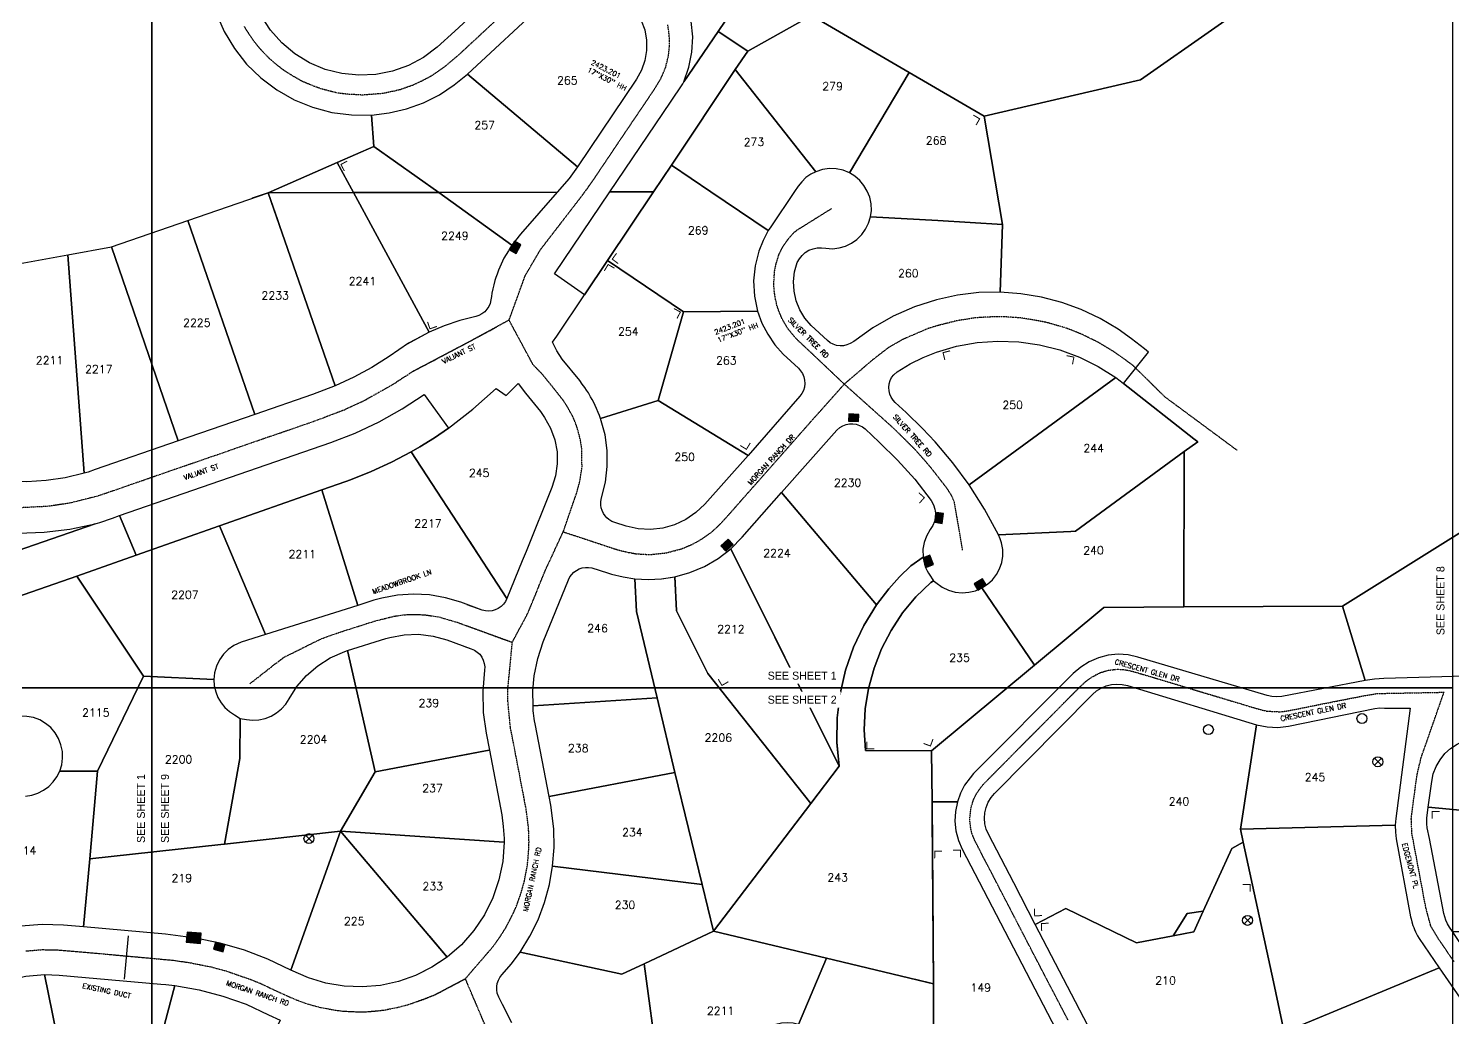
# Model space of a CAD drawing. Header units: millimetres. Extents: x 249 to 4524, y 137 to 4137.
# Drawn here: x 1426 to 2849, y 1808 to 2796 of the extents above; entities that cross this region are included whole.
import ezdxf
from ezdxf.enums import TextEntityAlignment as Align

# ---------------------------------------------------------------- set-up
doc = ezdxf.new("R2010")
doc.units = ezdxf.units.MM
doc.linetypes.add('CENTER', pattern=[2, 1.25, -0.25, 0.25, -0.25])
doc.linetypes.add('DASHED2', pattern=[9.525, 6.35, -3.175])
for name, color, linetype in [('ADDRESS', 7, 'Continuous'), ('B-CTRLIN', 7, 'CENTER'), ('B-LOTLIN', 2, 'Continuous'), ('COCLIPL', 7, 'Continuous'), ('EXISTING DUCT', 7, 'Continuous'), ('F-DUCT-U-E', 9, 'Continuous'), ('F-MNHL-U-E', 3, 'Continuous'), ('F-POLE-A-E', 3, 'Continuous'), ('GridSheetNumber', 7, 'Continuous'), ('HH-ANNO', 7, 'Continuous'), ('STREET NAMES', 7, 'Continuous'), ('wiring limits', 7, 'Continuous')]:
    doc.layers.add(name, color=color, linetype=linetype)
doc.styles.add('SIMPLEX', font='SIMPLEX')

# ---------------------------------------------------------------- blocks, each defined once
blk = doc.blocks.new('COCLIPL')
at = {"layer": 'COCLIPL', "color": 1, "lineweight": -3}
blk.add_lwpolyline([(0, 1000), (1300, 1000), (1300, 0), (0, 0)], close=True, dxfattribs=at)
blk = doc.blocks.new('TEL_PW')
for points in [[(-3.5, 3.5), (3.5, -3.5)], [(3.5, 3.5), (-3.5, -3.5)]]:
    blk.add_lwpolyline(points)
blk.add_circle((0, 0), 5)
blk = doc.blocks.new('TEL')
blk.add_line((0, 0), (0, 0))
blk.add_circle((0, 0), 5)
blk = doc.blocks.new('HNHOLE')
blk.add_lwpolyline([(-4.97, -3.57), (4.97, -3.57), (4.97, 3.57), (-4.97, 3.57)], close=True)
at = {"color": 18}
blk.add_solid([(-4.9, -3.5), (4.9, -3.5), (-4.9, 3.5), (4.9, 3.5)], dxfattribs=at)
at = {"style": 'SIMPLEX'}
blk.add_text('HH', height=4.2, dxfattribs=at).set_placement((0, 0), align=Align.MIDDLE)
blk = doc.blocks.new('MNHOLE')
blk.add_lwpolyline([(-7.1, -5.1), (7.1, -5.1), (7.1, 5.1), (-7.1, 5.1)], close=True)
at = {"color": 18}
blk.add_solid([(-7, -5), (7, -5), (-7, 5), (7, 5)], dxfattribs=at)
at = {"style": 'SIMPLEX'}
blk.add_text('MH', height=6, dxfattribs=at).set_placement((0, 0), align=Align.MIDDLE)

msp = doc.modelspace()

# ---------------------------------------------------------------- linework, layer by layer
at = {"layer": 'B-CTRLIN', "linetype": 'DASHED2', "ltscale": 0.03}
for points in [[(1890.9, 2802.2), (1871.9, 2784.5), (1868.8, 2781.7), (1856.3, 2770.1), (1841.4, 2757.5), (1830.2, 2749.6), (1827.2, 2747.8), (1822.4, 2745.3), (1818.4, 2743.2), (1810.3, 2739.4), (1800.7, 2736), (1796.3, 2734.5), (1780.1, 2731), (1759.6, 2729.4), (1744.8, 2730.2), (1734.3, 2731.5), (1725.2, 2733.8), (1719, 2735.4), (1710.3, 2738.5), (1698.5, 2743.5), (1690.6, 2748.1), (1681.4, 2753.8), (1673.5, 2759.9), (1666.8, 2765.7), (1658.4, 2774.3), (1651.3, 2782.9), (1643.7, 2794.3), (1641.5, 2797.9)], [(1906.1, 2504.5), (1922.2, 2548.9), (1937.5, 2575), (1946.9, 2587.2), (1957.2, 2600.6), (1963.1, 2608.2), (1977.8, 2627.3), (1984.2, 2635.9), (1986.4, 2639.1), (1992.3, 2647.6), (2008.6, 2671.8), (2010.3, 2674.4), (2031.4, 2705.7), (2038.6, 2716.3), (2042.1, 2721.5), (2051.2, 2735), (2057.7, 2745.6), (2062.5, 2756.8), (2064.8, 2766.2), (2065.7, 2771), (2066.3, 2778.1), (2066.4, 2784), (2066.1, 2789.6), (2065.6, 2793.3), (2064.6, 2799.7)], [(2241.1, 2440.5), (2208.9, 2471), (2201.6, 2477.8), (2197.3, 2481.8), (2193.1, 2485.9), (2188.5, 2491.3), (2185.6, 2494.9), (2183.5, 2498), (2179.2, 2505.4), (2176.7, 2511), (2173.9, 2518.6), (2172.2, 2526.2), (2171, 2534.1), (2170.6, 2540.8), (2171.3, 2551.2), (2171.5, 2553.9), (2173, 2560.8), (2175.7, 2569.9), (2179.8, 2578), (2184.2, 2584.3), (2187.3, 2588.2), (2190.9, 2592.1), (2194, 2594.6), (2228.3, 2616)], [(2633.6, 2374.4), (2561.8, 2427.5), (2529.2, 2459.6), (2510.5, 2472.9), (2494.5, 2482.5), (2479.4, 2489.9), (2468.3, 2494.5), (2461.9, 2496.8), (2457.9, 2498), (2442.3, 2502.4), (2425.7, 2505.4), (2418, 2506.7), (2410.4, 2507.2), (2400.5, 2507.8), (2390.9, 2507.8), (2376.5, 2507.1), (2369.9, 2506.5), (2353.8, 2503.9), (2334.7, 2499.1), (2328.9, 2497.3), (2324.9, 2496.1), (2299.6, 2485.2), (2285.1, 2476.9), (2269.2, 2464.6), (2241.1, 2440.5)], [(1809.5, 2453.1), (1866, 2482.9), (1906, 2504.7)], [(1830.3, 2464.1), (1866, 2482.9), (1893.7, 2497.8)], [(1971.3, 2325), (1973.6, 2331.6), (1976.8, 2343.3), (1979, 2357.9), (1978.7, 2375.9), (1977.6, 2383.1), (1976.2, 2389.7), (1973.4, 2399.2), (1970, 2407.6), (1964.3, 2418), (1960.4, 2424), (1952.3, 2434.4), (1939.2, 2450.5), (1930.1, 2459.9), (1906.1, 2504.5)], [(1960.2, 2292.9), (1998.2, 2280.4), (2000.1, 2279.7), (2006.8, 2277.5), (2010.1, 2276.4), (2016.2, 2274.5), (2026.2, 2272.2), (2032.9, 2271), (2042.9, 2270.4), (2048.8, 2270.4), (2063.2, 2271.9), (2077.6, 2275.7), (2081.2, 2277), (2083.2, 2277.9), (2088.8, 2280.3), (2093.9, 2282.9), (2100, 2286.7), (2108.6, 2292.8), (2114.4, 2298.1), (2118.2, 2301.9), (2125, 2309.3), (2138.1, 2324.2), (2161, 2350.1), (2191.9, 2385.1), (2208.7, 2404.2), (2217.7, 2414.2), (2241.1, 2440.5)], [(2028.6, 2271.8), (2032.9, 2271), (2042.9, 2270.4), (2048.8, 2270.4), (2063.2, 2271.9), (2077.6, 2275.7), (2081.2, 2277), (2083.2, 2277.9), (2088.8, 2280.3), (2093.9, 2282.9), (2100, 2286.7), (2108.6, 2292.8), (2114.4, 2298.1), (2118.2, 2301.9), (2125, 2309.3), (2138.1, 2324.2), (2161, 2350.1), (2191.9, 2385.1), (2208.7, 2404.2), (2217.7, 2414.2), (2241.1, 2440.5)], [(2359.3, 2274.7), (2351.2, 2322.6), (2348, 2329.9), (2343.5, 2336.7), (2327.9, 2356.8), (2321.2, 2364.6), (2311.7, 2375.3), (2290.5, 2396.3), (2241.1, 2440.5)], [(1960.2, 2292.9), (1973.4, 2331)], [(1909.3, 2182.5), (1924.2, 2210.3), (1924.7, 2211.4), (1931.6, 2228), (1935.5, 2237.5), (1936.2, 2239.5), (1942.4, 2254.6), (1946.6, 2263.6), (1960.2, 2292.9)], [(1863.4, 2199.2), (1873, 2195.7), (1909.3, 2182.5)], [(1862.4, 1846.3), (1878.2, 1864.6), (1888.3, 1876.3), (1892.2, 1881.2), (1897.3, 1888.6), (1903, 1897.6), (1907.2, 1905.7), (1910.6, 1912.5), (1913.3, 1918.4), (1917.9, 1931.4), (1921.3, 1943.6), (1924.4, 1959.6), (1925.7, 1974.6), (1926, 1982.8), (1925.8, 1991.8), (1925.4, 1997.8), (1924.8, 2003), (1923.5, 2013.1), (1923, 2016.4), (1921.5, 2024.3), (1920.8, 2028.2), (1920, 2032.5), (1919.3, 2035.7), (1915, 2058.5), (1913, 2068.5), (1910.4, 2082.2), (1907.4, 2097.5), (1905, 2122.3), (1905, 2137.9), (1906.7, 2154.9), (1909.3, 2182.5)], [(2464.7, 1805.1), (2459.3, 1815.4), (2450.4, 1832.5), (2441, 1850.4), (2418.5, 1893.8), (2412.3, 1905.8), (2400.2, 1929.1), (2392.2, 1944.5), (2387, 1954.6), (2381.2, 1965.6), (2375.8, 1976.1), (2371.1, 1985.4), (2368.8, 1991.2), (2367.7, 1995.4), (2366.8, 2001.4), (2366.6, 2007.4), (2367.9, 2017.7), (2370.3, 2025.2), (2372.1, 2029.1), (2374.8, 2033.6), (2379.5, 2039.9), (2392.7, 2053.4), (2405.8, 2066.6), (2415, 2075.9), (2443.1, 2104.2), (2450.3, 2111.4), (2461, 2122.2), (2469.9, 2131.2), (2476.7, 2138), (2482.5, 2143.4), (2488.5, 2147.8), (2492.4, 2149.7), (2491.6, 2149.4), (2496.9, 2152.1), (2498, 2152.5), (2502.2, 2153.8), (2503.3, 2154.1), (2504.9, 2154.5), (2505.5, 2154.6), (2510.3, 2155.2), (2512.8, 2155.5), (2515.8, 2155.5), (2519.3, 2155.3), (2523.3, 2154.8), (2527.4, 2153.9), (2533.5, 2152.3), (2536.3, 2151.4), (2548.3, 2147.9), (2573.6, 2140.3), (2600.2, 2132.2), (2609.5, 2129.5), (2615.3, 2127.7), (2625.2, 2124.7), (2636.8, 2121.3), (2644.5, 2118.9), (2655.5, 2115.7), (2663, 2113.8), (2677.1, 2113), (2683.7, 2113.9), (2698, 2116.7), (2706.3, 2118.4), (2714.8, 2120.1), (2733.5, 2123.8), (2758.9, 2128.8), (2773.2, 2131.3), (2782, 2131.5), (2815.1, 2132.1), (2840.5, 2132.6)], [(2850.7, 1863.1), (2835.1, 1885.9), (2827.3, 1898.9), (2822.2, 1917.8), (2818.6, 1937.2), (2814.9, 1956.9), (2811.4, 1975.5), (2808.4, 1991.5), (2807.8, 2006.2), (2808.9, 2015.5), (2810.6, 2028.2), (2811.2, 2032.5), (2812.6, 2043.2), (2813.7, 2050.6), (2817.5, 2066.6), (2818.4, 2069.5), (2821.1, 2077), (2840.5, 2132.6)], [(1815, 1823.8), (1821.6, 1826.2), (1831.8, 1830.2), (1862.4, 1846.3)], [(1845.8, 1837.6), (1862.4, 1846.3)], [(1907.9, 1725.4), (1898.8, 1755), (1896.2, 1764.1), (1894, 1771), (1891, 1779.3), (1883.3, 1797.2), (1862.4, 1846.3)]]:
    msp.add_lwpolyline(points, dxfattribs=at)
at = {"layer": 'B-CTRLIN'}
for points in [[(1418.5, 2317.3), (1444.5, 2318.6), (1451.1, 2319.5), (1468.9, 2322.3), (1495.7, 2329.1), (1528.6, 2340.4), (1554.9, 2349.6), (1581.3, 2358.7), (1613, 2369.6), (1667.8, 2388.6), (1677.8, 2392), (1697.6, 2398.8), (1711.8, 2403.7), (1741.5, 2415), (1761.9, 2424.4), (1792, 2441.6), (1802.5, 2448.5), (1809.5, 2453.1), (1866, 2482.9), (1893.7, 2497.8)], [(1647.1, 2141.2), (1671.7, 2160.5), (1681.2, 2167.6), (1695.7, 2174.8), (1711.3, 2182.6), (1718.9, 2186.2), (1728.2, 2189.6), (1741.8, 2194.2), (1758.1, 2199.4), (1771.7, 2203.7), (1790.7, 2208.5), (1800.5, 2210), (1809.7, 2210.4), (1821.7, 2210), (1835.9, 2207.9), (1854.3, 2202.5), (1873, 2195.7), (1909.3, 2182.5)], [(1423.2, 1874), (1439.3, 1875.4), (1455.3, 1875), (1467.3, 1874.1), (1486.4, 1872.4), (1492.5, 1871.9), (1505, 1870.7), (1531.9, 1868.3), (1549.4, 1866.7), (1570.7, 1864.7), (1587.3, 1862.3), (1608.7, 1858), (1623.5, 1854), (1648.5, 1845.3), (1657.9, 1841.5), (1666.3, 1837.5), (1685.9, 1828.4), (1691.1, 1826.2), (1698.6, 1823.2), (1706.9, 1820.5), (1716.4, 1817.9), (1729.2, 1815.4), (1736.4, 1814.4), (1742.3, 1813.7), (1743.9, 1813.7), (1751.2, 1813.4), (1755.9, 1813.2), (1759.5, 1813.1), (1764.9, 1813.4), (1773.1, 1814.1), (1780.8, 1814.9), (1795.1, 1817.8), (1805, 1820.3), (1821.6, 1826.2), (1831.8, 1830.2), (1862.4, 1846.3)]]:
    msp.add_lwpolyline(points, dxfattribs=at)
at = {"layer": 'B-LOTLIN', "color": 5}
for points in [[(2948.5, 3902.8), (2839.4, 3592.7), (2566.6, 3215.6), (2738, 3191.5), (2760.1, 2901), (2537.1, 2744.7), (2381, 2708.2), (2306.1, 2751.9), (2208.3, 2808.8), (2144.7, 2773.2), (2115.2, 2793), (2206.7, 2928.5), (2100, 3012.9), (2101.9, 3016.4), (2143.8, 3093.7), (2200.5, 3198.3), (2205.6, 3207.9), (2282.2, 3239.2), (2466.7, 3553.9), (2425.5, 3624.2), (2444, 3644.5), (2561.4, 3618.1), (2643.3, 3739), (2862.5, 3904.8)], [(2143.8, 3093.7), (2101.9, 3016.4), (2100, 3012.9), (2206.7, 2928.5), (2115.2, 2793), (2080.8, 2742.6), (2085.8, 2757.3), (2088.9, 2772.4), (2089.7, 2787.7), (2088.1, 2803), (2084.2, 2817.9), (2078.1, 2832), (2069.9, 2845), (2059.8, 2856.6), (2048, 2866.5), (2034.8, 2874.4), (2020.6, 2880.3), (2005.7, 2883.9), (1990.4, 2885.2), (1975, 2884.1), (2016, 3063.7), (2037.9, 3160.1), (2200.5, 3198.3), (2143.8, 3093.7)], [(2981.4, 2369.9), (2738.9, 2218.7), (2580.4, 2217.8), (2580.9, 2373.1), (2594.4, 2382.8), (2590.5, 2385.9), (2520.1, 2441.3), (2545.2, 2472.6), (2541.3, 2475.7), (2528.2, 2485.9), (2514.7, 2495.6), (2496.8, 2506.1), (2477.9, 2515.1), (2458.4, 2522.2), (2438.2, 2527.5), (2417.7, 2530.9), (2396.9, 2532.4), (2399.1, 2600.2), (2381, 2708.2), (2537.1, 2744.7), (2760.1, 2901)], [(2033.4, 2745.4), (1974.3, 2657.7), (1864.6, 2750.4), (1942.9, 2822.9), (1951, 2829.2), (1960.1, 2834.1), (1969.8, 2837.3), (1980, 2838.8), (1990.2, 2838.6), (2000.3, 2836.6), (2009.9, 2832.9), (2018.7, 2827.7), (2026.5, 2821), (2033.1, 2813.1), (2038.2, 2804.1), (2041.6, 2794.5), (2043.5, 2784.4), (2043.5, 2774.1), (2041.8, 2764), (2038.4, 2754.3), (2033.4, 2745.4)], [(1890.4, 2829.2), (1851.8, 2793.2), (1834.3, 2777.3), (1820.7, 2767.1), (1805.6, 2759), (1789.6, 2753.3), (1772.9, 2750), (1755.8, 2749.2), (1738.9, 2750.9), (1722.4, 2755.1), (1706.6, 2761.7), (1692.1, 2770.6), (1679, 2781.5), (1667.7, 2794.2), (1658.3, 2808.5)], [(1613.3, 2811.3), (1621.3, 2793.1), (1631.5, 2776), (1643.8, 2760.4), (1658.1, 2746.5), (1674, 2734.5), (1691.3, 2724.7), (1709.7, 2717.2), (1728.9, 2712.1), (1748.7, 2709.5), (1768.6, 2709.4), (1770.9, 2677.9), (1734.3, 2662), (1665.3, 2631.8), (1649.3, 2626.3)], [(2306.1, 2751.9), (2246.3, 2651.6), (2239.9, 2654.2), (2233.1, 2655.6), (2226.2, 2655.9), (2219.4, 2654.9), (2212.8, 2652.8), (2132.1, 2754.9), (2144.7, 2773.2), (2208.3, 2808.8), (2306.1, 2751.9)], [(2144.7, 2773.2), (2132.1, 2754.9), (2068.3, 2659.4), (2050.4, 2632.6), (2006.8, 2632.6), (2067.4, 2722.3), (2079.6, 2740.5), (2080.8, 2742.6), (2115.2, 2793), (2144.7, 2773.2)], [(1974.3, 2657.7), (1966.3, 2646.1), (1954.3, 2632.4), (1835.8, 2632.2), (1770.9, 2677.9), (1768.6, 2709.4), (1786.3, 2711.6), (1803.6, 2715.7), (1820.4, 2721.8), (1836.4, 2729.8), (1851.3, 2739.6), (1864.6, 2750.4), (1974.3, 2657.7)], [(2212.8, 2652.8), (2207.6, 2650.2), (2202.8, 2646.9), (2198.6, 2642.8), (2195, 2638.3), (2191.5, 2633), (2167.6, 2597.6), (2165.1, 2594), (2107.6, 2632.8), (2068.3, 2659.4), (2132.1, 2754.9), (2212.8, 2652.8)], [(2381, 2708.2), (2399.1, 2600.2), (2334.6, 2603.9), (2267.3, 2607.6), (2268.2, 2614.2), (2267.9, 2620.8), (2266.5, 2627.3), (2264.1, 2633.5), (2260.8, 2639), (2256.7, 2644), (2251.8, 2648.2), (2246.3, 2651.6), (2306.1, 2751.9), (2381, 2708.2)], [(1835.8, 2632.2), (1750.6, 2632), (1734.3, 2662), (1770.9, 2677.9), (1835.8, 2632.2)], [(1750.6, 2632), (1665.3, 2631.8), (1734.3, 2662), (1750.6, 2632)], [(1750.6, 2632), (1665.3, 2631.8), (1734.3, 2662), (1750.6, 2632)], [(2107.6, 2632.8), (2165.1, 2594), (2159.9, 2584), (2155.7, 2573.5), (2151.9, 2558.7), (2150.5, 2543.6), (2151.3, 2528.4), (2154.5, 2513.5), (2080.3, 2512.9), (2004.5, 2564), (2050.4, 2632.6), (2068.3, 2659.4), (2107.6, 2632.8)], [(1732.1, 2438.8), (1709.6, 2430.1), (1652, 2410.3), (1585.1, 2604.1), (1665.3, 2631.8), (1732.1, 2438.8)], [(1649.3, 2626.3), (1665.3, 2631.8), (1674.8, 2604.1)], [(1674.8, 2604.1), (1665.3, 2631.8), (1750.6, 2632), (1826.2, 2492.4)], [(1818.2, 2488.1), (1805.6, 2481.4), (1786.2, 2468.2), (1768.9, 2457.3), (1750.8, 2447.4), (1732.1, 2438.8), (1665.3, 2631.8), (1750.6, 2632), (1826.2, 2492.4)], [(1908.9, 2579.3), (1907.1, 2576.6), (1905.4, 2573.8), (1903.1, 2570.1), (1901, 2566.3), (1899.6, 2563.3), (1898.2, 2560.4), (1896.9, 2557.4), (1895.6, 2554.4), (1894.1, 2550.3), (1893, 2547.2), (1892, 2544), (1890.9, 2539.9), (1889.8, 2535.6), (1889, 2531.3), (1888.4, 2528.1), (1888, 2524.8), (1887.3, 2521.2), (1885.9, 2518.1), (1884, 2515.3), (1881.7, 2512.8), (1879, 2510.8), (1876, 2509.2), (1872.8, 2508.2), (1856.9, 2504.1), (1841.3, 2498.8), (1826.2, 2492.4), (1750.6, 2632), (1835.8, 2632.2), (1908.9, 2579.3)], [(1917.6, 2590.5), (1908.9, 2579.3), (1835.8, 2632.2), (1954.3, 2632.4), (1917.6, 2590.5)], [(2004.5, 2564), (1981.4, 2529.8), (1951.5, 2550.7), (2006.8, 2632.6), (2050.4, 2632.6), (2004.5, 2564)], [(2399.1, 2600.2), (2396.9, 2532.4), (2375.5, 2532), (2354.3, 2529.4), (2333.4, 2524.9), (2311.2, 2517.8), (2289.8, 2508.3), (2269.5, 2496.8), (2250.6, 2483.1), (2247, 2481), (2243.8, 2479.7), (2240.4, 2478.9), (2236.9, 2478.8), (2233.4, 2479.2), (2230.1, 2480.3), (2227, 2481.9), (2224.2, 2484), (2208, 2499.2), (2201.7, 2506.6), (2196.7, 2514.9), (2193.1, 2523.9), (2191, 2533.4), (2190.5, 2543), (2191.5, 2552.7), (2194.1, 2562), (2196.2, 2565.8), (2198.9, 2569.2), (2202.1, 2572), (2205.8, 2574.3), (2209.9, 2575.9), (2214.1, 2576.8), (2218.4, 2576.9), (2222.7, 2576.3), (2229.3, 2575.9), (2235.9, 2576.7), (2242.4, 2578.5), (2248.3, 2581.4), (2253.8, 2585.2), (2258.5, 2589.9), (2262.4, 2595.3), (2265.4, 2601.3), (2267.3, 2607.6), (2334.6, 2603.9), (2399.1, 2600.2)], [(1652, 2410.3), (1575.4, 2383.8), (1508.6, 2577.6), (1585.1, 2604.1), (1652, 2410.3)], [(1575.4, 2383.8), (1492.3, 2355.1), (1485.3, 2352.7), (1481.3, 2351.6), (1465, 2569.8), (1508.6, 2577.6), (1575.4, 2383.8)], [(1481.3, 2351.6), (1462.5, 2347), (1443.3, 2344.1), (1424, 2342.8), (1404.6, 2343.2), (1385.3, 2345.3), (1412.1, 2443.2), (1406.5, 2559.2), (1465, 2569.8), (1481.3, 2351.6)], [(2080.3, 2512.9), (2055, 2424.1), (1997.6, 2406.1), (1996.5, 2409.2), (1995.2, 2412.2), (1993.5, 2416.2), (1992.2, 2419.2), (1990.7, 2422.2), (1989.2, 2425), (1987.6, 2427.9), (1985.4, 2431.7), (1983.6, 2434.4), (1981.8, 2437.1), (1979.2, 2440.6), (1976.7, 2444.1), (1959.2, 2465.5), (1953.8, 2473.7), (1949.5, 2482.5), (1953.9, 2488.5), (1981.4, 2529.8), (2004.5, 2564), (2080.3, 2512.9)], [(2180.1, 2470.5), (2195.2, 2456.4), (2197.5, 2453.9), (2199.3, 2451), (2200.7, 2447.8), (2201.4, 2444.5), (2201.6, 2441), (2201.2, 2437.6), (2200.2, 2434.3), (2198.6, 2431.2), (2196.6, 2428.5), (2144.9, 2369.3), (2055, 2424.1), (2080.3, 2512.9), (2154.5, 2513.5), (2158.8, 2501.6), (2164.6, 2490.3), (2171.7, 2479.9), (2180.1, 2470.5)], [(1826.2, 2492.4), (1804.3, 2480.5)], [(1826.2, 2492.4), (1809.7, 2483.6)], [(2512.5, 2447), (2365.8, 2339.8), (2349.6, 2361.9), (2331.9, 2382.9), (2319.4, 2396.3), (2303.1, 2412.1), (2292.1, 2422), (2289.8, 2424.6), (2287.9, 2427.4), (2286.6, 2430.6), (2285.8, 2433.9), (2285.6, 2437.3), (2286, 2440.7), (2287, 2444), (2288.4, 2447.1), (2290.5, 2449.8), (2293.8, 2452.9), (2307, 2460.9), (2319.9, 2467.3), (2333.2, 2472.6), (2353.3, 2478.5), (2373.8, 2482.1), (2394.7, 2483.6), (2415.6, 2482.9), (2436.3, 2479.9), (2456.6, 2474.8), (2476.2, 2467.5), (2494.9, 2458.2), (2512.5, 2447)], [(1922.4, 2431.4), (1937.5, 2413.2), (1941.6, 2407.2), (1947.6, 2396.5), (1951.7, 2385), (1954, 2373), (1954.2, 2360.9), (1952.5, 2348.8), (1948.8, 2337.1), (1923, 2273.4), (1919.1, 2263.8), (1903.9, 2226.2), (1875.1, 2270.4), (1808.3, 2373), (1816.9, 2377.9), (1831.4, 2386.9), (1845.5, 2396.5), (1870, 2415.4), (1893.1, 2436), (1903.1, 2429), (1915, 2441), (1922.4, 2431.4)], [(1922.4, 2431.4), (1937.5, 2413.2), (1941.6, 2407.2), (1947.6, 2396.5), (1951.7, 2385), (1954, 2373), (1954.2, 2360.9), (1952.5, 2348.8), (1948.8, 2337.1), (1923, 2273.4), (1919.1, 2263.8), (1903.9, 2226.2), (1875.1, 2270.4), (1808.3, 2373), (1816.9, 2377.9), (1831.4, 2386.9), (1845.5, 2396.5), (1870, 2415.4), (1893.1, 2436), (1903.1, 2429), (1915, 2441), (1922.4, 2431.4)], [(2516.9, 2443.8), (2520.1, 2441.3), (2590.5, 2385.9), (2594.4, 2382.8), (2580.9, 2373.1), (2472.1, 2293.5), (2467.4, 2293.2), (2395.3, 2289.9), (2381.4, 2315.4), (2365.8, 2339.8), (2512.5, 2447), (2516.9, 2443.8)], [(1845.5, 2396.5), (1831.4, 2386.9), (1816.9, 2377.9), (1808.3, 2373), (1788.6, 2362.5), (1768.3, 2353.2), (1747.5, 2345), (1742.9, 2343.3), (1718.8, 2334.8), (1616.7, 2298.9), (1533.5, 2269.6), (1516.7, 2309.1), (1727.9, 2382.2), (1752.4, 2391.6), (1776.3, 2402.9), (1799.3, 2415.7), (1821.3, 2430.2), (1845.5, 2396.5)], [(1922.4, 2431.4), (1937.5, 2413.2), (1941.6, 2407.2), (1947.6, 2396.5), (1951.7, 2385), (1954, 2373), (1954.2, 2360.9), (1952.5, 2348.8), (1948.8, 2337.1), (1923, 2273.4), (1919.1, 2263.8), (1903.9, 2226.2), (1875.1, 2270.4), (1866.8, 2283.1)], [(1922.4, 2431.4), (1937.5, 2413.2), (1941.6, 2407.2), (1947.6, 2396.5), (1951.7, 2385), (1954, 2373), (1954.2, 2360.9), (1952.5, 2348.8), (1952.4, 2348.5)], [(2144.9, 2369.3), (2101.7, 2320.6), (2092.8, 2312.1), (2082.7, 2305.1), (2071.5, 2299.9), (2059.7, 2296.6), (2047.5, 2295.2), (2035.2, 2295.9), (2023.1, 2298.5), (2011.8, 2302.1), (2008.7, 2303.4), (2005.8, 2305.2), (2003.7, 2307), (2002, 2308.8), (2000.5, 2311.1), (1999, 2314.3), (1998.2, 2317), (1997.8, 2319.7), (1997.8, 2322.5), (1998.2, 2325.6), (2002.3, 2342.6), (2004.1, 2358.3), (2004.1, 2374.1), (2002, 2389.8), (1997.6, 2406.1), (2055, 2424.1), (2144.9, 2369.3)], [(2261.9, 2395.7), (2275.9, 2382.5), (2294.4, 2364.6), (2311.5, 2345.4), (2327.9, 2324.3), (2330.4, 2319.8), (2331.6, 2315.7), (2332.2, 2311.6), (2332, 2307.3), (2331.1, 2303.2), (2329.6, 2299.3), (2326.9, 2295.1), (2323.2, 2288.6), (2320.9, 2282.3), (2319.7, 2275.7), (2319.8, 2267.6), (2307.6, 2258.9), (2296.2, 2247.9), (2285.7, 2236.1), (2273.4, 2220.1), (2178.2, 2332.1), (2231, 2391.5), (2233.7, 2394.5), (2236.8, 2397.2), (2239.7, 2398.9), (2242.9, 2400.1), (2246.2, 2400.8), (2249.6, 2400.9), (2253, 2400.4), (2256.2, 2399.3), (2259.2, 2397.7), (2261.9, 2395.7)], [(3034.1, 2299.4), (3034.6, 2235.4), (3035.2, 2153.6), (3035.2, 2143.1), (3035.1, 2138.6), (3026, 2138.3), (3013.1, 2138), (3012.7, 2153), (2780.3, 2146.2), (2770.9, 2145.8), (2761.7, 2144.3), (2738.9, 2218.7), (2981.4, 2369.9), (3033.5, 2402.4), (3034.1, 2299.4)], [(1903.9, 2226.2), (1902.4, 2223.2), (1900.4, 2220.6), (1898.1, 2218.2), (1895.3, 2216.4), (1892.3, 2215), (1889.1, 2214.1), (1885.8, 2213.7), (1882.5, 2214), (1879.2, 2214.7), (1857.7, 2222.5), (1842.4, 2227.1), (1826.6, 2229.8), (1810.6, 2230.6), (1794.6, 2229.6), (1778.9, 2226.7), (1771, 2224.5), (1754.9, 2219.3), (1718.8, 2334.8), (1742.9, 2343.3), (1747.5, 2345), (1768.3, 2353.2), (1788.6, 2362.5), (1808.3, 2373), (1875.1, 2270.4), (1903.9, 2226.2)], [(2580.4, 2217.8), (2500.4, 2217.3), (2431.2, 2159.8), (2378.7, 2236.9), (2384.2, 2240.5), (2389.1, 2245), (2393.1, 2250.2), (2396.2, 2256), (2398.4, 2262.2), (2399.4, 2268.7), (2399.4, 2275.3), (2398.3, 2281.8), (2397, 2285.9), (2395.3, 2289.9), (2467.4, 2293.2), (2472.1, 2293.5), (2580.9, 2373.1), (2580.4, 2217.8)], [(1492.3, 2300.9), (1354.5, 2253.2), (1325.2, 2244.4), (1295.2, 2238.1), (1264.9, 2234.2), (1234.3, 2232.9), (1204.4, 2232.7), (1194.4, 2232.8), (1194.8, 2266.8), (1194.8, 2271.2), (1195.8, 2355), (1217.2, 2350.7), (1238.3, 2344.9), (1251, 2340.7), (1271.7, 2332.6), (1291.7, 2323), (1315.1, 2312.2), (1339.4, 2303.5), (1364.4, 2297.2), (1389.9, 2293.2), (1415.6, 2291.6), (1441.4, 2292.5), (1467, 2295.7), (1492.3, 2300.9)], [(1754.9, 2219.3), (1662.8, 2190.4), (1616.7, 2298.9), (1718.8, 2334.8), (1754.9, 2219.3)], [(2215.5, 2099.5), (2127.6, 2276), (2139.1, 2287.5), (2178.2, 2332.1), (2273.4, 2220.1)], [(2233.8, 2094.7), (2233.6, 2082.8), (2235.9, 2058.6), (2127.6, 2276), (2139.1, 2287.5), (2178.2, 2332.1), (2273.4, 2220.1)], [(1354.5, 2253.2), (1492.3, 2300.9), (1497, 2302.3), (1509.7, 2306.7), (1516.7, 2309.1), (1533.5, 2269.6)], [(1662.8, 2190.4), (1638.2, 2182.6), (1631, 2179.3), (1625.3, 2175.3), (1620.5, 2170.5), (1616.6, 2164.9), (1613.6, 2158.6), (1611.8, 2152), (1611.1, 2145.2), (1540.7, 2148.7), (1474, 2248.7), (1533.5, 2269.6), (1616.7, 2298.9), (1662.8, 2190.4)], [(1866.8, 2283.1), (1875.1, 2270.4), (1903.9, 2226.2)], [(1533.5, 2269.6), (1474, 2248.7), (1398.4, 2222.2)], [(2072.3, 2235.1), (2071.6, 2248), (2086.8, 2252.3), (2101.4, 2258.4), (2115, 2266.4), (2127.6, 2276), (2235.9, 2058.6)], [(2235.9, 2058.6), (2207.8, 2021.3), (2104.7, 2151.2), (2073.4, 2213.8), (2071.6, 2248), (2086.8, 2252.3), (2101.4, 2258.4), (2115, 2266.4), (2127.6, 2276), (2235.9, 2058.6)], [(2233.7, 2082.3), (2233.6, 2082.8), (2234, 2107), (2236.9, 2131), (2242.4, 2154.7), (2250.4, 2177.5), (2260.7, 2199.4), (2273.4, 2220.1), (2285.7, 2236.1), (2296.2, 2247.9), (2307.6, 2258.9), (2319.8, 2267.6), (2320.5, 2263.4), (2321.2, 2260.7), (2322.3, 2257.4), (2323.9, 2253.9), (2325.2, 2251.5), (2327.2, 2248.6), (2329.1, 2246.1), (2330.4, 2244.1)], [(1985.5, 2257.3), (1988.8, 2256.8), (2004.6, 2251.9), (2008.5, 2250.7), (2020, 2247.8), (2031.7, 2246), (2033.4, 2213.2), (2054.1, 2127.1), (1930.1, 2119.1), (1929.7, 2134.1), (1931.1, 2149), (1934.7, 2166.3), (1940.3, 2183.1), (1965.4, 2244.9), (1966.8, 2247.8), (1968.7, 2250.3), (1970.9, 2252.5), (1973.4, 2254.4), (1976.2, 2255.9), (1979.2, 2256.9), (1982.4, 2257.3), (1985.5, 2257.3)], [(1540.7, 2148.7), (1494.8, 2053.8), (1457, 2053.8), (1459, 2060.2), (1459.9, 2066.8), (1459.6, 2073.5), (1458.2, 2080.1), (1455.8, 2086.3), (1452.3, 2092.1), (1448, 2097.2), (1442.9, 2101.5), (1437, 2104.9), (1430.8, 2107.2), (1424.2, 2108.5), (1417.5, 2108.7), (1410.8, 2107.7), (1404.4, 2105.6), (1398.5, 2102.5), (1398.4, 2222.2), (1474, 2248.7), (1540.7, 2148.7)], [(2207.8, 2021.3), (2110.3, 1893.7), (2099, 1940.3), (2071.8, 2052.4), (2054.1, 2127.1), (2033.4, 2213.2), (2031.7, 2246), (2045, 2245.2), (2058.4, 2245.9), (2071.6, 2248), (2073.4, 2213.8), (2104.7, 2151.2), (2207.8, 2021.3)], [(2060.5, 2246.2), (2071.6, 2248), (2072.3, 2235.1)], [(2378.7, 2236.9), (2431.2, 2159.8), (2328.4, 2074.1), (2262.2, 2074.3), (2261, 2095.1), (2262.1, 2115.9), (2265.3, 2136.5), (2270.8, 2156.6), (2278.3, 2176), (2287.9, 2194.4), (2299.4, 2211.8), (2312.7, 2227.9), (2327.6, 2242.4), (2330.4, 2244.1), (2332.7, 2242.4), (2339, 2237.7), (2345.2, 2234.6), (2351.9, 2232.7), (2358.8, 2232), (2365.7, 2232.5), (2372.4, 2234.1), (2378.7, 2236.9)], [(2330.4, 2244.1), (2327.6, 2242.4), (2312.7, 2227.9), (2299.4, 2211.8), (2287.9, 2194.4), (2278.3, 2176), (2270.8, 2156.6), (2265.3, 2136.5), (2262.1, 2115.9), (2261, 2095.1), (2262.2, 2074.3), (2328.4, 2074.1), (2328.8, 2023.1), (2330.2, 1841.3), (2312.5, 1845.5)], [(1903.9, 2226.2), (1902.4, 2223.2), (1900.4, 2220.6), (1898.1, 2218.2), (1895.3, 2216.4), (1892.3, 2215), (1889.1, 2214.1), (1885.8, 2213.7), (1882.5, 2214), (1879.2, 2214.7), (1864.3, 2220.1)], [(2273.4, 2220.1), (2260.7, 2199.4), (2250.4, 2177.5), (2242.4, 2154.7), (2236.9, 2131), (2234, 2107), (2233.6, 2082.8), (2233.7, 2082.3)], [(2354.1, 2023), (2331.8, 2023), (2328.8, 2023.1), (2328.4, 2074.1), (2431.2, 2159.8), (2500.4, 2217.3), (2580.4, 2217.8), (2738.9, 2218.7), (2761.7, 2144.3), (2678.3, 2128.3), (2673.3, 2128), (2668.4, 2128.4), (2663.6, 2129.5), (2534.5, 2167.8), (2524.8, 2169.9), (2514.8, 2170.5), (2504.9, 2169.5), (2495.2, 2167), (2486, 2163.1), (2477.5, 2157.8), (2470, 2151.3), (2370.4, 2051.4), (2366.8, 2047.2), (2361.4, 2039.8), (2357.2, 2031.6), (2354.1, 2023)], [(1886.4, 2074.8), (1882.5, 2074), (1772.3, 2053), (1744.7, 2174.2), (1783, 2186.2), (1786.9, 2187.4), (1801.2, 2190.1), (1815.6, 2190.5), (1830.1, 2188.8), (1844, 2184.9), (1868.2, 2176.1), (1871.4, 2174.7), (1874.2, 2172.8), (1876.7, 2170.5), (1878.8, 2167.7), (1880.3, 2164.7), (1881.3, 2161.4), (1881.7, 2158), (1881.5, 2154.6), (1879.7, 2133.6), (1880.2, 2112.5), (1883.1, 2091.6), (1886.4, 2074.8)], [(1862.6, 2178.1), (1868.2, 2176.1), (1871.4, 2174.7), (1874.2, 2172.8), (1876.7, 2170.5), (1878.8, 2167.7), (1880.3, 2164.7), (1881.3, 2161.4), (1881.7, 2158), (1881.5, 2154.6), (1879.7, 2133.6), (1880.2, 2112.5), (1883.1, 2091.6), (1886.4, 2074.8)], [(1772.3, 2053), (1737.7, 1993.6), (1621.7, 1980.8), (1637.1, 2066.4), (1637.2, 2106.2), (1643.5, 2105.5), (1649.8, 2104.8), (1656.1, 2105.1), (1662.3, 2106.5), (1668.2, 2108.7), (1673.7, 2111.9), (1678.6, 2115.9), (1682.8, 2120.6), (1686.3, 2125.9), (1694.1, 2138.3), (1703.7, 2149.4), (1714.8, 2159), (1727.2, 2166.9), (1741.8, 2173.3), (1744.7, 2174.2), (1772.3, 2053)], [(1611.1, 2145.2), (1611.5, 2139.1), (1612.9, 2133.1), (1615.1, 2127.4), (1618.2, 2122.1), (1622, 2117.4), (1626.5, 2113.2), (1631.6, 2109.9), (1637.2, 2106.2), (1637.1, 2066.4), (1621.7, 1980.8), (1617.9, 1980.4), (1487.1, 1966), (1494.8, 2053.8), (1540.7, 2148.7), (1611.1, 2145.2)], [(2653, 2100.1), (2637.2, 1995.6), (2639.6, 1982.9), (2628.6, 1976.4), (2599.9, 1913.7), (2583.9, 1911.6), (2569.8, 1889.2), (2533.3, 1882.1), (2462.4, 1916.6), (2431.8, 1900.5), (2410.5, 1942), (2385.1, 1990.8), (2383, 1995.8), (2381.7, 2001.2), (2381.2, 2006.6), (2381.6, 2012.1), (2382.8, 2017.5), (2384.9, 2022.6), (2387.8, 2027.3), (2391.3, 2031.5), (2489.1, 2130.4), (2493.2, 2133.9), (2497.8, 2136.8), (2502.8, 2138.9), (2508.1, 2140.2), (2513.5, 2140.8), (2518.9, 2140.4), (2524.2, 2139.3), (2653, 2100.1)], [(2071.8, 2052.4), (1946.3, 2028.3), (1932.2, 2101), (1931.6, 2104.1), (1931.2, 2106.5), (1930.8, 2109), (1930.5, 2111.6), (1930.3, 2114.1), (1930, 2116.6), (1930.1, 2119.1), (2054.1, 2127.1), (2071.8, 2052.4)], [(2781.1, 2116.8), (2806.6, 2116.8), (2792.2, 2006.5), (2791.7, 1999.7), (2637.2, 1995.6), (2653, 2100.1), (2663.6, 2097.9), (2674.3, 2097.4), (2685, 2098.7), (2771.4, 2116.4), (2776.2, 2116.9), (2781.1, 2116.8)], [(3046.2, 1997.1), (3023.2, 1999.2), (2824.7, 2017.7), (2828.2, 2043.5), (2829.8, 2051.1), (2832.6, 2058.4), (2836.5, 2065.2), (2841.3, 2071.3), (2847.1, 2076.5), (2853.6, 2080.8), (2860.7, 2084), (2868.2, 2086.1), (2876, 2087), (3003.8, 2091.8), (3051.5, 2093.1), (3046.2, 1997.1)], [(2235.9, 2058.6), (2233.7, 2082.3)], [(1901.1, 1982.9), (1737.7, 1993.6), (1772.3, 2053), (1882.5, 2074), (1886.4, 2074.8), (1898.7, 2010.2), (1900.3, 1998.4), (1901.1, 1986.5), (1901.1, 1982.9)], [(1886.4, 2074.8), (1882.5, 2074), (1858.2, 2069.4)], [(1858.2, 2069.4), (1882.5, 2074), (1886.4, 2074.8), (1898.7, 2010.2), (1900.3, 1998.4), (1901.1, 1986.5), (1901.1, 1982.9)], [(1422.9, 2028.8), (1429.1, 2029.8), (1435.2, 2031.8), (1440.9, 2034.6), (1446, 2038.4), (1450.5, 2042.9), (1454.1, 2048.1), (1457, 2053.8), (1494.8, 2053.8), (1487.1, 1966)], [(2099, 1940.3), (1949.6, 1958.7), (1951, 1977.4), (1950.7, 1996.1), (1947.8, 2019.6), (1946.3, 2028.3), (2071.8, 2052.4), (2099, 1940.3)], [(2328.9, 2008.4), (2330.2, 1841.3), (2223.3, 1866.8), (2110.3, 1893.7), (2207.8, 2021.3), (2235.9, 2058.6)], [(2354.1, 2023), (2352.2, 2013.4), (2351.7, 2003.7), (2352.7, 1994), (2355.2, 1984.5), (2359, 1975.6), (2465.4, 1771), (2467.7, 1765.6), (2469, 1759.8), (2472.3, 1734.6), (2396.3, 1718.9), (2330.8, 1718.9), (2330.7, 1725.8), (2330.2, 1841.3), (2328.8, 2023.1), (2331.8, 2023), (2354.1, 2023)], [(2355.2, 1984.5), (2359, 1975.6), (2465.4, 1771), (2467.7, 1765.6), (2469, 1759.8), (2472.3, 1734.6), (2396.3, 1718.9), (2330.8, 1718.9), (2330.7, 1725.8), (2330.2, 1841.3), (2328.9, 2008.4)], [(3023.2, 1999.2), (3021.7, 1975.3), (3016.8, 1889.6), (2848.9, 1893.5), (2846.1, 1897.8), (2844.1, 1901.2), (2842.4, 1904.7), (2840.3, 1911.5), (2839, 1918.5), (2829.1, 1970.8), (2826.1, 1986.3), (2823.8, 1997), (2823.3, 2001), (2823.4, 2006.6), (2824.7, 2017.7), (3023.2, 1999.2)], [(1688.1, 1854.9), (1665, 1865.8), (1641.5, 1874.7), (1617.3, 1881.8), (1592.7, 1886.9), (1567.8, 1890.2), (1562.6, 1890.7), (1480.9, 1898), (1487.1, 1966), (1617.9, 1980.4), (1621.7, 1980.8), (1737.7, 1993.6), (1688.1, 1854.9)], [(1844.2, 1867.8), (1829, 1857.7), (1812.7, 1849.5), (1795.4, 1843.4), (1777.5, 1839.6), (1759.3, 1838.1), (1741.1, 1838.8), (1723, 1841.8), (1705.5, 1847.1), (1688.1, 1854.9), (1737.7, 1993.6), (1844.2, 1867.8)], [(1901.1, 1982.9), (1899.8, 1963.5), (1896, 1945), (1889.9, 1927.1), (1881.5, 1910.2), (1870.9, 1894.5), (1858.4, 1880.3), (1844.2, 1867.8), (1737.7, 1993.6), (1901.1, 1982.9)], [(2792.8, 1986), (2807.1, 1908.2), (2807.6, 1906), (2808.4, 1903), (2809.4, 1899.6), (2810.2, 1897.5), (2811, 1895.4), (2812, 1893.3), (2813, 1891.3), (2814, 1889.3), (2815.7, 1886.5), (2835.7, 1857.1), (2680.8, 1792.8), (2670.2, 1843.2), (2639.6, 1982.9), (2637.2, 1995.6), (2791.7, 1999.7), (2791.9, 1992.8), (2792.8, 1986)], [(3046.2, 1997.1), (3044.6, 1974), (3038.5, 1865.3), (3034, 1784.3), (3016.9, 1767.7), (3013, 1773.4), (3008.2, 1778.4), (3002.8, 1782.5), (2996.7, 1785.8), (2989.9, 1788.4), (2986, 1789), (2981, 1789.5), (2923, 1794.5), (2896.6, 1824.3), (2862.8, 1873.3), (2848.9, 1893.5), (3016.8, 1889.6), (3021.7, 1975.3), (3023.2, 1999.2), (3046.2, 1997.1)], [(1901.1, 1982.9), (1899.8, 1963.5), (1896, 1945), (1889.9, 1927.1), (1881.5, 1910.2), (1870.9, 1894.5), (1858.4, 1880.3), (1844.2, 1867.8)], [(2670.2, 1843.2), (2680.8, 1792.8), (2488.5, 1791.9), (2431.8, 1900.5), (2462.4, 1916.6), (2533.3, 1882.1), (2569.8, 1889.2), (2590.3, 1893.2), (2599.9, 1913.7), (2628.6, 1976.4), (2639.6, 1982.9), (2670.2, 1843.2)], [(1487.1, 1966), (1480.9, 1898), (1460.9, 1899.8), (1439.5, 1900.5), (1418.1, 1898.7)], [(2099, 1940.3), (2110.3, 1893.7), (2041.1, 1861.2), (2018.7, 1850.7), (1917, 1872.9), (1926.8, 1888.7), (1935, 1905.3), (1941.5, 1922.6), (1946.4, 1940.5), (1949.6, 1958.7), (2099, 1940.3)], [(2590.3, 1893.2), (2569.8, 1889.2), (2583.9, 1911.6), (2599.9, 1913.7), (2590.3, 1893.2)], [(2223.3, 1866.8), (2195.5, 1800.6), (2189.9, 1801.9), (2184.2, 1802.3), (2178.4, 1801.9), (2172.8, 1800.7), (2167.4, 1798.7), (2163.3, 1796.6), (2159.4, 1793.9), (2155.9, 1790.8), (2144.8, 1781.5), (2132.5, 1773.8), (2119.2, 1768), (2105.1, 1764.1), (2090.7, 1762.3), (2088.1, 1762.2), (2054.7, 1759.8), (2041.1, 1861.2), (2110.3, 1893.7), (2223.3, 1866.8)], [(1826.5, 1888.7), (1844.2, 1867.8)], [(1844.2, 1867.8), (1829, 1857.7), (1815.2, 1850.8)], [(1844.2, 1867.8), (1835.7, 1862.2)], [(1908.7, 1802.2), (1899.6, 1820.4), (1895.7, 1827.8), (1894.2, 1831.9), (1893.7, 1835.1), (1893.7, 1838.4), (1894.3, 1841.6), (1895.4, 1844.7), (1896.9, 1847.6), (1898.9, 1850.2), (1908.4, 1861.2), (1917, 1872.9), (2018.7, 1850.7), (2041.1, 1861.2)], [(2330.2, 1841.3), (2330.7, 1725.8), (2330.8, 1718.9), (2331.5, 1648.3), (2292.5, 1638.1), (2216.1, 1673.9), (2202.1, 1726.7), (2207.9, 1730.3), (2212.9, 1734.8), (2217.2, 1740.1), (2220.4, 1746), (2222.7, 1752.4), (2223.8, 1759.1), (2223.7, 1765.9), (2222.6, 1772.5), (2220.3, 1778.9), (2217, 1784.8), (2212.7, 1790.1), (2207.6, 1794.5), (2201.8, 1798.1), (2195.5, 1800.6), (2223.3, 1866.8), (2330.2, 1841.3)], [(1465.8, 1732.5), (1444.3, 1715.6), (1315.4, 1755.9), (1322.2, 1773.3), (1331.4, 1789.6), (1342.7, 1804.5), (1356, 1817.7), (1370.9, 1828.9), (1387.3, 1838), (1404.8, 1844.7), (1423.1, 1848.9), (1441.7, 1850.5), (1465.8, 1732.5)], [(1456.4, 1850), (1558.1, 1840.9), (1563.1, 1840.4), (1572, 1839.4), (1543.8, 1732.7), (1465.8, 1732.5), (1441.7, 1850.5), (1456.4, 1850)], [(2041.1, 1861.2), (2054.7, 1759.8)], [(2868.6, 1809.4), (2870.6, 1807.4), (2942, 1721.3), (2947.1, 1714.9), (2952.4, 1710.2), (2958.3, 1706.5), (2964.7, 1703.7), (2971.6, 1702), (2978.5, 1701.4), (2985.5, 1701.9), (2994.9, 1617.9), (3003.7, 1540.8), (2940.5, 1477.6), (2910.5, 1489.9), (2860.1, 1510.6), (2841.2, 1532.6), (2798.3, 1582.3), (2790.8, 1588.3), (2780.9, 1596.1), (2747, 1622.9), (2711.7, 1693.9), (2680.8, 1792.8), (2835.7, 1857.1), (2868.6, 1809.4)], [(1665.6, 1810.2), (1677.2, 1804.7), (1634.8, 1712.9), (1543.8, 1732.7), (1572, 1839.4), (1596.3, 1835.3), (1620.1, 1829), (1643.3, 1820.7), (1665.6, 1810.2)], [(2330.2, 1841.3), (2330.7, 1725.8), (2330.8, 1718.9), (2331.5, 1648.3), (2313.7, 1643.7)]]:
    msp.add_lwpolyline(points, dxfattribs=at)
at = {"layer": 'F-DUCT-U-E'}
msp.add_lwpolyline([(1525.4, 1889), (1521.4, 1845.7)], dxfattribs=at)
at = {"layer": 'wiring limits', "const_width": 1}
for points in [[(2372.8, 2699.4), (2376.4, 2705.7), (2370.1, 2709.4)], [(1744.3, 2663.5), (1738, 2660), (1741.5, 2653.5)], [(2013.5, 2571.3), (2009.2, 2565.4), (2015.1, 2561)], [(2011.3, 2556.4), (2005.1, 2560.1), (2001.3, 2553.8)], [(2073.9, 2506.2), (2077.3, 2512.6), (2070.9, 2516.1)], [(1824.6, 2502.7), (1827, 2495.8), (1833.9, 2498.2)], [(2346.9, 2473.8), (2339.8, 2472), (2341.6, 2464.8)], [(2469.2, 2460.4), (2470.6, 2467.5), (2463.4, 2469)], [(2137.1, 2379.2), (2143.3, 2375.4), (2147.1, 2381.7)], [(2316.2, 2321.6), (2321.1, 2327.1), (2315.6, 2332)], [(2115.1, 2145.7), (2118.8, 2139.4), (2125.2, 2143.1)], [(2263.6, 2083.3), (2263.7, 2076), (2271, 2076)], [(2320.4, 2081.4), (2327.2, 2078.9), (2329.8, 2085.8)], [(2836, 2013.3), (2828.7, 2013.5), (2828.5, 2006.1)], [(2338.9, 1973.8), (2331.7, 1973.9), (2331.4, 1966.6)], [(2357.1, 1967.5), (2357.1, 1974.8), (2349.8, 1974.9)], [(2646.6, 1933.2), (2646.6, 1940.5), (2639.2, 1940.6)], [(2431.1, 1916.4), (2431.4, 1909.1), (2438.8, 1909.4)], [(2445.3, 1901.8), (2438.1, 1901.4), (2438.4, 1894)]]:
    msp.add_lwpolyline(points, dxfattribs=at)

# ---------------------------------------------------------------- block references
at = {"layer": 'COCLIPL'}
for p in [(249, 2137.1), (1549, 2137.1), (249, 1137.1), (1549, 1137.1)]:
    msp.add_blockref('COCLIPL', p, dxfattribs=at)
at = {"layer": 'F-MNHL-U-E'}
for name, p, rotation in [('HNHOLE', (1912.3, 2577.2), 241.0578211073851), ('HNHOLE', (2250.6, 2407), 177.2951871057992), ('HNHOLE', (2336, 2306.8), 81.35821280455657), ('HNHOLE', (2123.9, 2279.7), 221.9973973754903), ('HNHOLE', (2325.1, 2263.6), 111.223696415593), ('HNHOLE', (2376.9, 2240.4), 211.3971715742659), ('MNHOLE', (1590.9, 1887.2), 354.9042928452239), ('HNHOLE', (1616.4, 1877.9), 344.480146508773)]:
    msp.add_blockref(name, p, dxfattribs=dict(at, rotation=rotation))
at = {"layer": 'F-POLE-A-E'}
for name, p, rotation in [('TEL', (2758.5, 2106.3), 3.728059700555445), ('TEL', (2605, 2095.2), 202.7378106858419), ('TEL_PW', (2774.4, 2063.1), 179.9545572438466), ('TEL_PW', (1706.1, 1986.3), 89.99976341789126), ('TEL_PW', (2644.2, 1904.6), 0.04457142216839395)]:
    msp.add_blockref(name, p, dxfattribs=dict(at, rotation=rotation))

# ---------------------------------------------------------------- texts
at = {"layer": 'ADDRESS', "color": 5, "char_height": 8, "attachment_point": 1, "style": 'SIMPLEX'}
for s, insert, rotation in [('265  ', (1954, 2748), 0.1016), ('279  ', (2219.1, 2742.2), 0.1021), ('257  ', (1871.4, 2703.4), 0.1015), ('273  ', (2140.5, 2686.5), 0.102), ('268  ', (2322.6, 2688), 0.1023), ('2249  ', (1838.2, 2592.7), 0.1015), ('269  ', (2084.8, 2598.2), 0.1019), ('260  ', (2294.8, 2555.3), 0.1023), ('2241 ', (1745.8, 2547.4), 0.1012), ('2233 ', (1658.6, 2533.1), 0.1011), ('2225 ', (1580.3, 2505.9), 0.1009), ('254  ', (2015, 2497.1), 0.1017), ('2211 ', (1433.1, 2468.3), 0.1006), ('263  ', (2112.9, 2468.1), 0.102), ('2217 ', (1482.3, 2459.4), 0.1008), ('250  ', (2399.1, 2423.7), 0.1025), ('244  ', (2480.1, 2380.5), 0.1026), ('250  ', (2071.3, 2371.7), 0.1018), ('245 ', (1865.9, 2355.7), 0.1015), ('2230  ', (2230.7, 2346), 0.1022), ('2217 ', (1811.3, 2305.3), 0.1014), ('240  ', (2479.9, 2278.4), 0.1026), ('2211 ', (1685.7, 2274.6), 0.1011), ('2224  ', (2160.1, 2275.7), 0.1021), ('2207 ', (1568.4, 2234), 0.1009), ('2212  ', (2114.1, 2199.7), 0.102), ('235  ', (2346, 2171.1), 0.1024), ('239 ', (1815.6, 2125.8), 0.1014), ('2115 ', (1479.3, 2116.2), 0.1007), ('2204 ', (1696.9, 2089.5), 0.1011), ('2200 ', (1562.1, 2069.5), 0.1009), ('245  ', (2701.3, 2051.7), 0.1031), ('237 ', (1819.3, 2040.7), 0.1014), ('240  ', (2565.4, 2027.4), 0.1027), ('2114 ', (1406.2, 1978.3), 0.1006), ('219 ', (1568.7, 1950.9), 0.101), ('233 ', (1819.5, 1942.7), 0.1014), ('225 ', (1741, 1907.8), 0.1013), ('149  ', (2367.2, 1841.4), 0.1025), ('210  ', (2551.9, 1848.5), 0.1028)]:
    msp.add_mtext(s, dxfattribs=dict(at, insert=insert, rotation=rotation))
at = {"layer": 'ADDRESS', "color": 5, "char_height": 8, "width": 19.056, "attachment_point": 1, "rotation": 0.1014, "style": 'SIMPLEX'}
for s, insert in [('246', (1984.2, 2200.5)), ('238', (1964.9, 2080.7)), ('2206', (2101.5, 2091.2)), ('234', (2019, 1996.6)), ('243', (2224.2, 1951.5)), ('230', (2011.7, 1924)), ('2211', (2103.8, 1818.2))]:
    msp.add_mtext(s, dxfattribs=dict(at, insert=insert))
at = {"layer": 'EXISTING DUCT', "insert": (1482.1, 1850), "char_height": 5, "width": 87.315, "attachment_point": 1, "rotation": 347.894}
msp.add_mtext('{\\Fsimplex;\\PEXISTING DUCT}', dxfattribs=at)
at = {"layer": 'HH-ANNO', "lineweight": 0, "char_height": 5, "width": 53.994, "attachment_point": 1}
for insert, rotation in [((1989.7, 2764.8), 333.145), ((2110.7, 2494.5), 20.9716)]:
    msp.add_mtext("{\\Fsimplex;2423.201\\P17''X30'' HH}", dxfattribs=dict(at, insert=insert, rotation=rotation))
at = {"layer": 'STREET NAMES', "color": 7, "char_height": 5, "attachment_point": 1, "style": 'SIMPLEX'}
for s, insert, rotation in [(' SILVER TREE RD   ', (2185.6, 2510.1), 315.0759), (' SILVER TREE RD   ', (2290.8, 2413.5), 311.7828), (' MORGAN RANCH DR   ', (2141.7, 2340), 47.377), (' VALIANT ST   ', (1577.1, 2348.1), 19.078), (' CRESCENT GLEN DR   ', (2509, 2166.7), 344.3568), (' CRESCENT GLEN DR   ', (2673.2, 2107.8), 11.6251), (' EDGEMONT PL   ', (2802.4, 1985.8), 284.9363), (' MORGAN RANCH RD   ', (1919.2, 1910.6), 77.9577), (' MORGAN RANCH RD   ', (1621.3, 1845.8), 341.3444)]:
    msp.add_mtext(s, dxfattribs=dict(at, insert=insert, rotation=rotation))
for s, insert, width, rotation in [('VALIANT ST   ', (1838.5, 2465.2), 87.847, 25.6138), ('MEADOWBROOK LN', (1768.8, 2235.3), 98.506, 19.078)]:
    msp.add_mtext(s, dxfattribs=dict(at, insert=insert, width=width, rotation=rotation))

# ---------------------------------------------------------------- next in the draw order: texts
at = {"layer": 'GridSheetNumber', "char_height": 8, "attachment_point": 5, "rotation": 90.0362, "bg_fill": 2}
for s, insert in [('SEE SHEET 8', (2837, 2224.1)), ('SEE SHEET 1', (1538.2, 2016.4)), ('SEE SHEET 9', (1562.2, 2016.4))]:
    msp.add_mtext(s, dxfattribs=dict(at, insert=insert))
at = {"layer": 'GridSheetNumber', "char_height": 8, "attachment_point": 5, "bg_fill": 2}
for s, insert in [('SEE SHEET 1', (2199, 2149.1)), ('SEE SHEET 2', (2199, 2125.1))]:
    msp.add_mtext(s, dxfattribs=dict(at, insert=insert))

doc.saveas('drawing.dxf')
